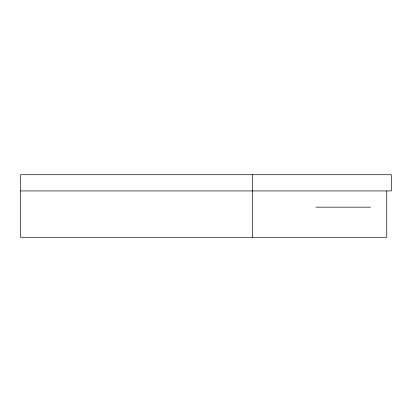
<?xml version="1.0" encoding="UTF-8"?>
<svg xmlns="http://www.w3.org/2000/svg" width="412" height="412" viewBox="0 0 412 412"><rect width="100%" height="100%" fill="white"/><g stroke="black" fill="none" stroke-linecap="round" stroke-linejoin="round"><path stroke-width="0.62" d="M20.6 190.936L391.4 190.936L391.4 174.714L20.6 174.714L20.6 237.286L386.765 237.286L386.765 190.936M315.886 207.159L370.543 207.159M252.35 174.714L252.35 237.286"/></g></svg>
